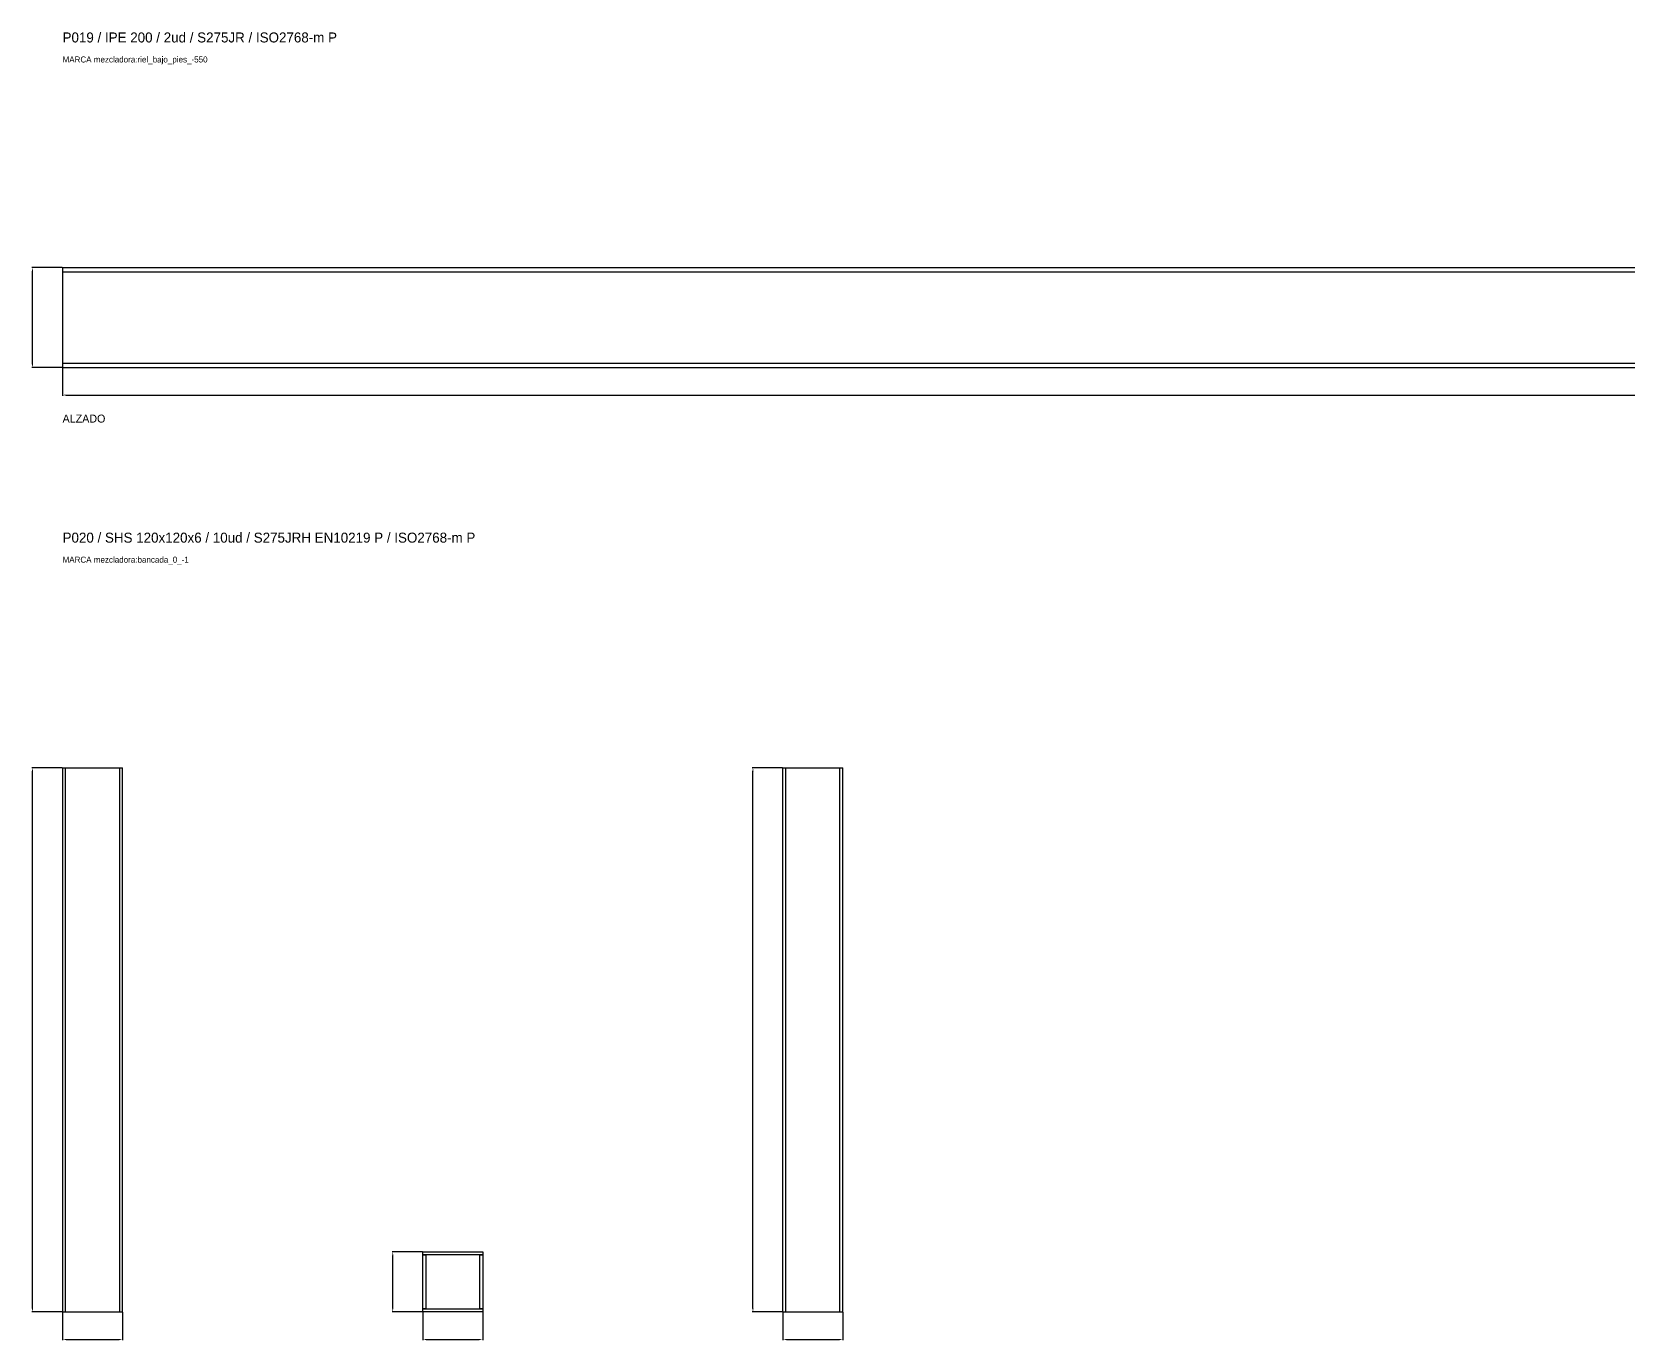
# Model space of a CAD drawing. Header units: millimetres. Extents: x -61 to 13940, y -87340 to 371.
# Drawn here: x -61 to 3129, y -26411 to -23796 of the extents above; entities that cross this region are included whole.
import ezdxf

# ---------------------------------------------------------------- set-up
doc = ezdxf.new("R2010")
doc.units = ezdxf.units.MM
for name, color, linetype in [('R18_COTAS_P', 1, 'Continuous'), ('R18_PIEZAS_P', 3, 'Continuous'), ('R18_TEXTOS', 7, 'Continuous')]:
    doc.layers.add(name, color=color, linetype=linetype)
doc.dimstyles.get("Standard").update_dxf_attribs({"dimtxt": 2.5, "dimasz": 2.5, "dimexe": 1.25, "dimexo": 0.625, "dimtad": 1, "dimcen": 2.5, "dimazin": 3, "dimtfac": 1, "dimtmove": 0, "dimatfit": 3, "dimarcsym": 0})

# ---------------------------------------------------------------- blocks, each defined once
blk = doc.blocks.new('*D115')
at = {"layer": 'Defpoints', "color": 0, "transparency": 16777216}
for p in [(0, -24467), (6320, -24467), (6320, -24522)]:
    blk.add_point(p, dxfattribs=at)
at = {"layer": 'R18_COTAS_P', "color": 0, "lineweight": -2, "transparency": 16777216}
for p, q in [((0, -24467.6), (0, -24523.2)), ((6320, -24467.6), (6320, -24523.2)), ((7, -24522), (6313, -24522))]:
    blk.add_line(p, q, dxfattribs=at)
at = {"layer": 'R18_COTAS_P', "color": 0, "transparency": 16777216}
for points in [[(7, -24520.8), (7, -24523.1), (0, -24522)], [(6313, -24520.8), (6313, -24523.1), (6320, -24522)]]:
    blk.add_solid(points, dxfattribs=at)
blk = doc.blocks.new('*D116')
at = {"layer": 'Defpoints', "color": 0, "transparency": 16777216}
for p in [(-60, -24267), (0, -24267), (0, -24467)]:
    blk.add_point(p, dxfattribs=at)
at = {"layer": 'R18_COTAS_P', "color": 0, "lineweight": -2, "transparency": 16777216}
for p, q in [((-0.6, -24267), (-61.3, -24267)), ((-60, -24460), (-60, -24274)), ((-0.6, -24467), (-61.3, -24467))]:
    blk.add_line(p, q, dxfattribs=at)
at = {"layer": 'R18_COTAS_P', "color": 0, "transparency": 16777216}
for points in [[(-61.2, -24274), (-58.8, -24274), (-60, -24267)], [(-61.2, -24460), (-58.8, -24460), (-60, -24467)]]:
    blk.add_solid(points, dxfattribs=at)
blk = doc.blocks.new('*D121')
at = {"layer": 'Defpoints', "color": 0, "transparency": 16777216}
for p in [(0, -26355), (120, -26355), (120, -26410)]:
    blk.add_point(p, dxfattribs=at)
at = {"layer": 'R18_COTAS_P', "color": 0, "lineweight": -2, "transparency": 16777216}
for p, q in [((0, -26355.6), (0, -26411.2)), ((120, -26355.6), (120, -26411.2)), ((7, -26410), (113, -26410))]:
    blk.add_line(p, q, dxfattribs=at)
at = {"layer": 'R18_COTAS_P', "color": 0, "transparency": 16777216}
for points in [[(7, -26408.8), (7, -26411.1), (0, -26410)], [(113, -26408.8), (113, -26411.1), (120, -26410)]]:
    blk.add_solid(points, dxfattribs=at)
blk = doc.blocks.new('*D122')
at = {"layer": 'Defpoints', "color": 0, "transparency": 16777216}
for p in [(-60, -25267), (0, -25267), (0, -26355)]:
    blk.add_point(p, dxfattribs=at)
at = {"layer": 'R18_COTAS_P', "color": 0, "lineweight": -2, "transparency": 16777216}
for p, q in [((-0.6, -25267), (-61.3, -25267)), ((-60, -26348), (-60, -25274)), ((-0.6, -26355), (-61.3, -26355))]:
    blk.add_line(p, q, dxfattribs=at)
at = {"layer": 'R18_COTAS_P', "color": 0, "transparency": 16777216}
for points in [[(-61.2, -25274), (-58.8, -25274), (-60, -25267)], [(-61.2, -26348), (-58.8, -26348), (-60, -26355)]]:
    blk.add_solid(points, dxfattribs=at)
blk = doc.blocks.new('*D123')
at = {"layer": 'Defpoints', "color": 0, "transparency": 16777216}
for p in [(720, -26355), (840, -26355), (840, -26410)]:
    blk.add_point(p, dxfattribs=at)
at = {"layer": 'R18_COTAS_P', "color": 0, "lineweight": -2, "transparency": 16777216}
for p, q in [((720, -26355.6), (720, -26411.2)), ((840, -26355.6), (840, -26411.2)), ((727, -26410), (833, -26410))]:
    blk.add_line(p, q, dxfattribs=at)
at = {"layer": 'R18_COTAS_P', "color": 0, "transparency": 16777216}
for points in [[(727, -26408.8), (727, -26411.1), (720, -26410)], [(833, -26408.8), (833, -26411.1), (840, -26410)]]:
    blk.add_solid(points, dxfattribs=at)
blk = doc.blocks.new('*D124')
at = {"layer": 'Defpoints', "color": 0, "transparency": 16777216}
for p in [(660, -26235), (720, -26235), (720, -26355)]:
    blk.add_point(p, dxfattribs=at)
at = {"layer": 'R18_COTAS_P', "color": 0, "lineweight": -2, "transparency": 16777216}
for p, q in [((719.4, -26235), (658.8, -26235)), ((660, -26348), (660, -26242)), ((719.4, -26355), (658.8, -26355))]:
    blk.add_line(p, q, dxfattribs=at)
at = {"layer": 'R18_COTAS_P', "color": 0, "transparency": 16777216}
for points in [[(658.8, -26242), (661.2, -26242), (660, -26235)], [(658.8, -26348), (661.2, -26348), (660, -26355)]]:
    blk.add_solid(points, dxfattribs=at)
blk = doc.blocks.new('*D125')
at = {"layer": 'Defpoints', "color": 0, "transparency": 16777216}
for p in [(1440, -26355), (1560, -26355), (1560, -26410)]:
    blk.add_point(p, dxfattribs=at)
at = {"layer": 'R18_COTAS_P', "color": 0, "lineweight": -2, "transparency": 16777216}
for p, q in [((1440, -26355.6), (1440, -26411.2)), ((1560, -26355.6), (1560, -26411.2)), ((1447, -26410), (1553, -26410))]:
    blk.add_line(p, q, dxfattribs=at)
at = {"layer": 'R18_COTAS_P', "color": 0, "transparency": 16777216}
for points in [[(1447, -26408.8), (1447, -26411.1), (1440, -26410)], [(1553, -26408.8), (1553, -26411.1), (1560, -26410)]]:
    blk.add_solid(points, dxfattribs=at)
blk = doc.blocks.new('*D126')
at = {"layer": 'Defpoints', "color": 0, "transparency": 16777216}
for p in [(1380, -25267), (1440, -25267), (1440, -26355)]:
    blk.add_point(p, dxfattribs=at)
at = {"layer": 'R18_COTAS_P', "color": 0, "lineweight": -2, "transparency": 16777216}
for p, q in [((1439.4, -25267), (1378.8, -25267)), ((1380, -26348), (1380, -25274)), ((1439.4, -26355), (1378.8, -26355))]:
    blk.add_line(p, q, dxfattribs=at)
at = {"layer": 'R18_COTAS_P', "color": 0, "transparency": 16777216}
for points in [[(1378.8, -25274), (1381.2, -25274), (1380, -25267)], [(1378.8, -26348), (1381.2, -26348), (1380, -26355)]]:
    blk.add_solid(points, dxfattribs=at)

msp = doc.modelspace()

# ---------------------------------------------------------------- linework, layer by layer
at = {"layer": 'R18_PIEZAS_P'}
for p, q in [((0, -24266.975), (6320, -24266.975)), ((0, -24266.975), (0, -24275.475)), ((0, -24275.475), (6320, -24275.475)), ((0, -24275.475), (0, -24458.475)), ((0, -24458.475), (6320, -24458.475)), ((0, -24458.475), (0, -24466.975)), ((0, -24466.975), (6320, -24466.975)), ((0, -25266.975), (120, -25266.975)), ((0, -25266.975), (0, -26354.975)), ((0, -25266.975), (6, -25266.975)), ((6, -26354.975), (6, -25266.975)), ((114, -25266.975), (120, -25266.975)), ((114, -25266.975), (114, -26354.975)), ((120, -26354.975), (120, -25266.975)), ((1440, -25266.975), (1446, -25266.975)), ((1440, -26354.975), (1440, -25266.975)), ((1446, -26354.975), (1446, -25266.975)), ((1446, -25266.975), (1554, -25266.975)), ((1554, -25266.975), (1560, -25266.975)), ((1554, -26354.975), (1554, -25266.975)), ((1560, -26354.975), (1560, -25266.975)), ((720, -26240.975), (720, -26234.975)), ((720, -26234.975), (840, -26234.975)), ((840, -26240.975), (720, -26240.975)), ((720, -26348.975), (720, -26240.975)), ((720, -26240.975), (726, -26240.975)), ((726, -26240.975), (726, -26348.975)), ((834, -26348.975), (834, -26240.975)), ((834, -26240.975), (840, -26240.975)), ((840, -26234.975), (840, -26240.975)), ((840, -26240.975), (840, -26348.975)), ((720, -26354.975), (720, -26348.975)), ((720, -26348.975), (840, -26348.975)), ((726, -26348.975), (720, -26348.975)), ((840, -26348.975), (834, -26348.975)), ((840, -26348.975), (840, -26354.975)), ((0, -26354.975), (120, -26354.975)), ((0, -26354.975), (6, -26354.975)), ((114, -26354.975), (120, -26354.975)), ((840, -26354.975), (720, -26354.975)), ((1440, -26354.975), (1446, -26354.975)), ((1446, -26354.975), (1554, -26354.975)), ((1554, -26354.975), (1560, -26354.975))]:
    msp.add_line(p, q, dxfattribs=at)

# ---------------------------------------------------------------- texts
at = {"layer": 'R18_TEXTOS'}
for s, height, p in [('P019 / IPE 200 / 2ud / S275JR / ISO2768-m P', 20, (0, -23816.975)), ('MARCA mezcladora:riel_bajo_pies_-550', 12, (0, -23856.975)), ('ALZADO', 16, (0, -24576.975)), ('P020 / SHS 120x120x6 / 10ud / S275JRH EN10219 P / ISO2768-m P', 20, (0, -24816.975)), ('MARCA mezcladora:bancada_0_-1', 12, (0, -24856.975))]:
    msp.add_text(s, height=height, dxfattribs=at).set_placement(p)

# ---------------------------------------------------------------- dimensions: what is measured, and where the dimension line sits
at = {"layer": 'R18_COTAS_P'}
for base, p1, p2, picture, middle in [((-60, -24266.975), (0, -24466.975), (0, -24266.975), '*D116', (-60, -24366.975)), ((-60, -25266.975), (0, -26354.975), (0, -25266.975), '*D122', (-60, -25810.975)), ((1380, -25266.975), (1440, -26354.975), (1440, -25266.975), '*D126', (1380, -25810.975)), ((660, -26234.975), (720, -26354.975), (720, -26234.975), '*D124', (660, -26294.975))]:
    dim = msp.add_linear_dim(base=base, p1=p1, p2=p2, angle=90, dimstyle='Standard', override={"dimtxt": 16, "dimasz": 7, "dimtad": 1, "dimdec": 2}, dxfattribs=at)
    dim.commit()
    dim.dimension.update_dxf_attribs({"geometry": picture, "text_midpoint": middle})
for base, p1, p2, picture, middle in [((6320, -24521.975), (0, -24466.975), (6320, -24466.975), '*D115', (3160, -24521.975)), ((120, -26409.975), (0, -26354.975), (120, -26354.975), '*D121', (60, -26409.975)), ((840, -26409.975), (720, -26354.975), (840, -26354.975), '*D123', (780, -26409.975)), ((1560, -26409.975), (1440, -26354.975), (1560, -26354.975), '*D125', (1500, -26409.975))]:
    dim = msp.add_linear_dim(base=base, p1=p1, p2=p2, dimstyle='Standard', override={"dimtxt": 16, "dimasz": 7, "dimtad": 1, "dimdec": 2}, dxfattribs=at)
    dim.commit()
    dim.dimension.update_dxf_attribs({"geometry": picture, "text_midpoint": middle})

doc.saveas('drawing.dxf')
